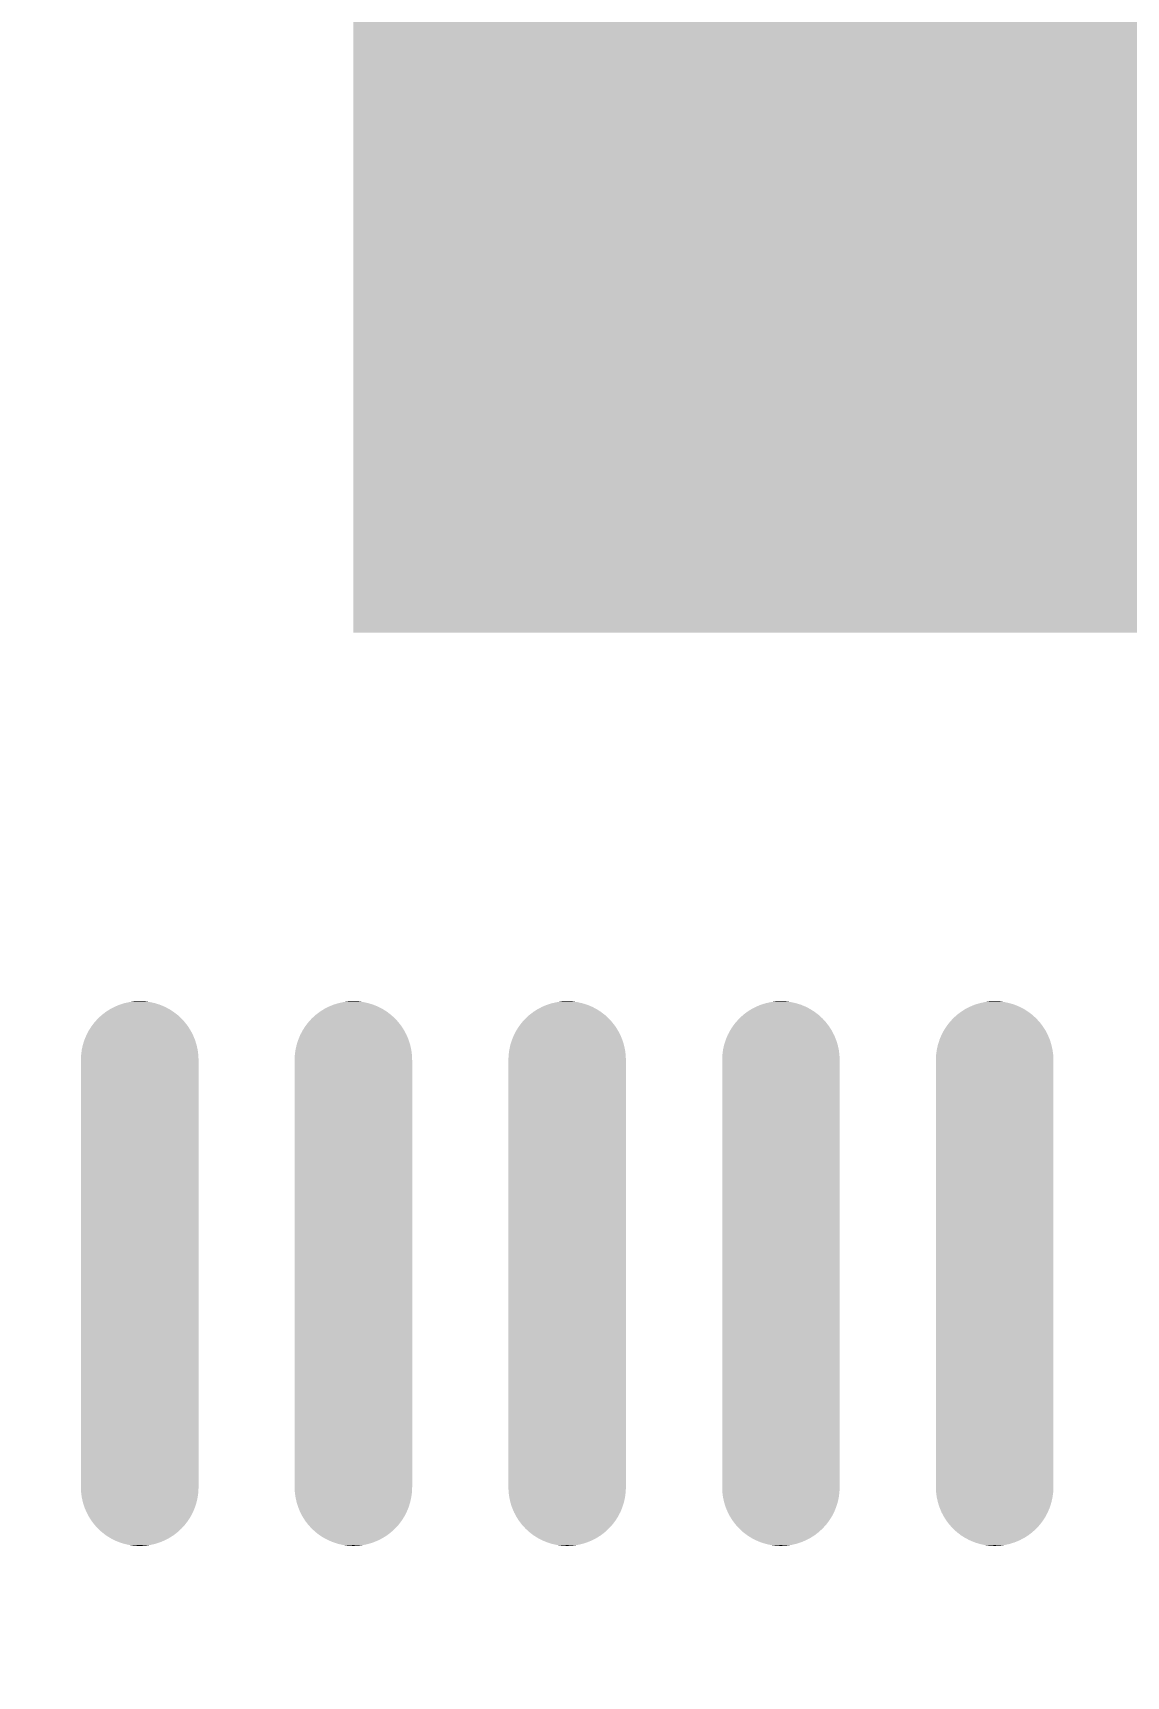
# Model space of a CAD drawing. Header units: millimetres. Extents: x 167 to 548, y -50 to 246.
# Drawn here: x 431.34 to 433.387, y 165.927 to 169.004 of the extents above; entities that cross this region are included whole.
import ezdxf

# ---------------------------------------------------------------- set-up
doc = ezdxf.new("R2010")
doc.units = ezdxf.units.MM
doc.layers.add('DIM', color=4, linetype='Continuous')
doc.dimstyles.new('ISO-25$0', dxfattribs={"dimtxt": 2.5, "dimasz": 1.2, "dimexe": 0.3, "dimexo": 0.1, "dimgap": 0.2, "dimtad": 1, "dimzin": 1, "dimdsep": 46, "dimtxsty": 'Standard', "dimcen": 0.5, "dimadec": 0, "dimazin": 0, "dimtp": 1.2, "dimtm": 1.2, "dimtfac": 1, "dimtmove": 0, "dimatfit": 3, "dimfxl": 0, "dimtolj": 1, "dimarcsym": 0})

# ---------------------------------------------------------------- blocks, each defined once
blk = doc.blocks.new('*D9')
at = {"layer": 'DEFPOINTS', "color": 0}
for p in [(475.4281, 189.245), (423.9581, 158.3138), (475.4281, 158.3138)]:
    blk.add_point(p, dxfattribs=at)
at = {"layer": 'DIM', "color": 0, "lineweight": -2}
for p, q in [((423.9581, 158.4138), (423.9581, 189.545)), ((475.4281, 158.4138), (475.4281, 189.545)), ((425.1581, 189.245), (474.2281, 189.245))]:
    blk.add_line(p, q, dxfattribs=at)
at = {"layer": 'DIM', "color": 0}
for points in [[(425.1581, 189.445), (425.1581, 189.045), (423.9581, 189.245)], [(474.2281, 189.445), (474.2281, 189.045), (475.4281, 189.245)]]:
    blk.add_solid(points, dxfattribs=at)
at = {"layer": 'DIM', "color": 0, "insert": (449.6931, 190.695), "char_height": 2.5, "attachment_point": 5}
blk.add_mtext('\\A1;51.47', dxfattribs=at)

msp = doc.modelspace()

# ---------------------------------------------------------------- linework, layer by layer
for points in [[(431.9403, 167.8811), (431.9403, 171.4811), (435.5404, 167.8811), (435.5404, 171.4811)], [(435.5404, 167.881), (431.9403, 167.8811), (435.5404, 167.881), (435.5404, 167.8811)], [(431.4772, 167.1711), (431.4853, 167.1763), (431.6035, 167.1711), (431.5954, 167.1763)], [(431.4853, 167.1763), (431.4938, 167.1807), (431.5954, 167.1763), (431.5869, 167.1807)], [(431.4938, 167.1807), (431.5027, 167.1844), (431.5869, 167.1807), (431.578, 167.1844)], [(431.5027, 167.1844), (431.5119, 167.1873), (431.578, 167.1844), (431.5689, 167.1873)], [(431.5119, 167.1873), (431.5213, 167.1893), (431.5689, 167.1873), (431.5595, 167.1893)], [(431.5213, 167.1893), (431.5308, 167.1906), (431.5595, 167.1893), (431.55, 167.1906)], [(431.5308, 167.1906), (431.5404, 167.191), (431.55, 167.1906), (431.5404, 167.191)], [(431.8772, 167.171), (431.8853, 167.1762), (432.0034, 167.171), (431.9953, 167.1762)], [(431.8853, 167.1762), (431.8938, 167.1806), (431.9953, 167.1762), (431.9868, 167.1806)], [(431.8938, 167.1806), (431.9027, 167.1843), (431.9868, 167.1806), (431.9779, 167.1843)], [(431.9027, 167.1843), (431.9118, 167.1871), (431.9779, 167.1843), (431.9688, 167.1871)], [(431.9118, 167.1871), (431.9212, 167.1892), (431.9688, 167.1871), (431.9594, 167.1892)], [(431.9212, 167.1892), (431.9307, 167.1905), (431.9594, 167.1892), (431.9499, 167.1905)], [(431.9307, 167.1905), (431.9403, 167.1909), (431.9499, 167.1905), (431.9403, 167.1909)], [(432.2773, 167.171), (432.2854, 167.1762), (432.4035, 167.171), (432.3954, 167.1762)], [(432.2854, 167.1762), (432.2939, 167.1806), (432.3954, 167.1762), (432.3869, 167.1806)], [(432.2939, 167.1806), (432.3028, 167.1843), (432.3869, 167.1806), (432.378, 167.1843)], [(432.3028, 167.1843), (432.3119, 167.1871), (432.378, 167.1843), (432.3688, 167.1871)], [(432.3119, 167.1871), (432.3213, 167.1892), (432.3688, 167.1871), (432.3595, 167.1892)], [(432.3213, 167.1892), (432.3308, 167.1905), (432.3595, 167.1892), (432.35, 167.1905)], [(432.3308, 167.1905), (432.3404, 167.1909), (432.35, 167.1905), (432.3404, 167.1909)], [(432.6774, 167.171), (432.6854, 167.1762), (432.8035, 167.171), (432.7954, 167.1762)], [(432.6854, 167.1762), (432.694, 167.1806), (432.7954, 167.1762), (432.7869, 167.1806)], [(432.694, 167.1806), (432.7028, 167.1843), (432.7869, 167.1806), (432.7781, 167.1843)], [(432.7028, 167.1843), (432.712, 167.1871), (432.7781, 167.1843), (432.7689, 167.1871)], [(432.712, 167.1871), (432.7213, 167.1892), (432.7689, 167.1871), (432.7595, 167.1892)], [(432.7213, 167.1892), (432.7309, 167.1905), (432.7595, 167.1892), (432.75, 167.1905)], [(432.7309, 167.1905), (432.7404, 167.1909), (432.75, 167.1905), (432.7404, 167.1909)], [(433.0774, 167.171), (433.0855, 167.1762), (433.2036, 167.171), (433.1955, 167.1762)], [(433.0855, 167.1762), (433.094, 167.1806), (433.1955, 167.1762), (433.187, 167.1806)], [(433.094, 167.1806), (433.1029, 167.1843), (433.187, 167.1806), (433.1781, 167.1843)], [(433.1029, 167.1843), (433.112, 167.1871), (433.1781, 167.1843), (433.169, 167.1871)], [(433.112, 167.1871), (433.1214, 167.1892), (433.169, 167.1871), (433.1596, 167.1892)], [(433.1214, 167.1892), (433.1309, 167.1905), (433.1596, 167.1892), (433.1501, 167.1905)], [(433.1309, 167.1905), (433.1405, 167.1909), (433.1501, 167.1905), (433.1405, 167.1909)], [(431.445, 167.136), (431.4502, 167.1441), (431.6357, 167.136), (431.6306, 167.1441)], [(431.4502, 167.1441), (431.456, 167.1517), (431.6306, 167.1441), (431.6247, 167.1517)], [(431.456, 167.1517), (431.4625, 167.1588), (431.6247, 167.1517), (431.6182, 167.1588)], [(431.456, 167.1517), (431.456, 167.1517), (431.6247, 167.1517)], [(431.4625, 167.1588), (431.4696, 167.1653), (431.6182, 167.1588), (431.6112, 167.1653)], [(431.4696, 167.1653), (431.4772, 167.1711), (431.6112, 167.1653), (431.6035, 167.1711)], [(431.8451, 167.1359), (431.8502, 167.144), (432.0356, 167.1359), (432.0304, 167.144)], [(431.8502, 167.144), (431.8561, 167.1516), (432.0304, 167.144), (432.0246, 167.1516)], [(431.8502, 167.144), (431.8502, 167.144), (432.0304, 167.144)], [(431.8561, 167.1516), (431.8625, 167.1587), (432.0246, 167.1516), (432.0181, 167.1587)], [(431.8625, 167.1587), (431.8696, 167.1652), (432.0181, 167.1587), (432.011, 167.1652)], [(431.8696, 167.1652), (431.8772, 167.171), (432.011, 167.1652), (432.0034, 167.171)], [(432.2451, 167.1359), (432.2503, 167.144), (432.4356, 167.1359), (432.4305, 167.144)], [(432.2503, 167.144), (432.2561, 167.1516), (432.4305, 167.144), (432.4246, 167.1516)], [(432.2503, 167.144), (432.2503, 167.144), (432.4305, 167.144)], [(432.2561, 167.1516), (432.2626, 167.1587), (432.4246, 167.1516), (432.4181, 167.1587)], [(432.2626, 167.1587), (432.2697, 167.1652), (432.4181, 167.1587), (432.4111, 167.1652)], [(432.2697, 167.1652), (432.2773, 167.171), (432.4111, 167.1652), (432.4035, 167.171)], [(432.6452, 167.1359), (432.6503, 167.144), (432.8357, 167.1359), (432.8305, 167.144)], [(432.6503, 167.144), (432.6562, 167.1516), (432.8305, 167.144), (432.8247, 167.1516)], [(432.6503, 167.144), (432.6503, 167.144), (432.8305, 167.144)], [(432.6562, 167.1516), (432.6627, 167.1587), (432.8247, 167.1516), (432.8182, 167.1587)], [(432.6627, 167.1587), (432.6697, 167.1652), (432.8182, 167.1587), (432.8111, 167.1652)], [(432.6697, 167.1652), (432.6774, 167.171), (432.8111, 167.1652), (432.8035, 167.171)], [(433.0453, 167.1359), (433.0504, 167.144), (433.2358, 167.1359), (433.2306, 167.144)], [(433.0504, 167.144), (433.0563, 167.1516), (433.2306, 167.144), (433.2248, 167.1516)], [(433.0504, 167.144), (433.0504, 167.144), (433.2306, 167.144)], [(433.0563, 167.1516), (433.0627, 167.1587), (433.2248, 167.1516), (433.2183, 167.1587)], [(433.0627, 167.1587), (433.0698, 167.1652), (433.2183, 167.1587), (433.2112, 167.1652)], [(433.0698, 167.1652), (433.0774, 167.171), (433.2112, 167.1652), (433.2036, 167.171)], [(431.434, 167.1094), (431.4369, 167.1186), (431.6467, 167.1094), (431.6438, 167.1186)], [(431.4369, 167.1186), (431.4406, 167.1274), (431.6438, 167.1186), (431.6402, 167.1274)], [(431.4406, 167.1274), (431.445, 167.136), (431.6402, 167.1274), (431.6357, 167.136)], [(431.8341, 167.1094), (431.837, 167.1185), (432.0465, 167.1094), (432.0437, 167.1185)], [(431.837, 167.1185), (431.8406, 167.1274), (432.0437, 167.1185), (432.04, 167.1274)], [(431.8406, 167.1274), (431.8451, 167.1359), (432.04, 167.1274), (432.0356, 167.1359)], [(432.2341, 167.1094), (432.237, 167.1185), (432.4466, 167.1094), (432.4437, 167.1185)], [(432.237, 167.1185), (432.2407, 167.1274), (432.4437, 167.1185), (432.4401, 167.1274)], [(432.2407, 167.1274), (432.2451, 167.1359), (432.4401, 167.1274), (432.4356, 167.1359)], [(432.6342, 167.1094), (432.6371, 167.1185), (432.8467, 167.1094), (432.8438, 167.1185)], [(432.6371, 167.1185), (432.6408, 167.1274), (432.8438, 167.1185), (432.8401, 167.1274)], [(432.6408, 167.1274), (432.6452, 167.1359), (432.8401, 167.1274), (432.8357, 167.1359)], [(433.0343, 167.1094), (433.0372, 167.1185), (433.2467, 167.1094), (433.2439, 167.1185)], [(433.0372, 167.1185), (433.0408, 167.1274), (433.2439, 167.1185), (433.2402, 167.1274)], [(433.0408, 167.1274), (433.0453, 167.1359), (433.2402, 167.1274), (433.2358, 167.1359)], [(431.4303, 167.0809), (431.4307, 167.0905), (431.6505, 167.0809), (431.6501, 167.0905)], [(431.4307, 167.0905), (431.4319, 167.1), (431.6501, 167.0905), (431.6488, 167.1)], [(431.4319, 167.1), (431.434, 167.1094), (431.6488, 167.1), (431.6467, 167.1094)], [(431.8303, 167.0809), (431.8307, 167.0905), (432.0503, 167.0809), (432.0499, 167.0905)], [(431.8307, 167.0905), (431.832, 167.1), (432.0499, 167.0905), (432.0486, 167.1)], [(431.832, 167.1), (431.8341, 167.1094), (432.0486, 167.1), (432.0466, 167.1094)], [(431.8341, 167.1094), (431.8341, 167.1094), (432.0466, 167.1094), (432.0465, 167.1094)], [(432.2304, 167.0809), (432.2308, 167.0905), (432.4504, 167.0809), (432.4499, 167.0905)], [(432.2308, 167.0905), (432.2321, 167.1), (432.4499, 167.0905), (432.4487, 167.1)], [(432.2321, 167.1), (432.2341, 167.1094), (432.4487, 167.1), (432.4466, 167.1094)], [(432.6305, 167.0809), (432.6309, 167.0905), (432.8504, 167.0809), (432.85, 167.0905)], [(432.6309, 167.0905), (432.6321, 167.1), (432.85, 167.0905), (432.8488, 167.1)], [(432.6321, 167.1), (432.6342, 167.1094), (432.8488, 167.1), (432.8467, 167.1094)], [(433.0305, 167.0809), (433.0309, 167.0905), (433.2505, 167.0809), (433.2501, 167.0905)], [(433.0309, 167.0905), (433.0322, 167.1), (433.2501, 167.0905), (433.2488, 167.1)], [(433.0322, 167.1), (433.0343, 167.1094), (433.2488, 167.1), (433.2467, 167.1094)], [(431.4303, 166.281), (431.4303, 167.0809), (431.6505, 166.281), (431.6505, 167.0809)], [(431.8303, 166.281), (431.8303, 167.0809), (432.0503, 166.281), (432.0503, 167.0809)], [(432.2304, 166.281), (432.2304, 167.0809), (432.4504, 166.281), (432.4504, 167.0809)], [(432.6305, 166.281), (432.6305, 167.0809), (432.8504, 166.281), (432.8504, 167.0809)], [(433.0305, 166.281), (433.0305, 167.0809), (433.2505, 166.281), (433.2505, 167.0809)], [(431.4307, 166.2714), (431.4303, 166.281), (431.6501, 166.2714), (431.6505, 166.281)], [(431.4319, 166.2619), (431.4307, 166.2714), (431.6488, 166.2619), (431.6501, 166.2714)], [(431.434, 166.2525), (431.4319, 166.2619), (431.6467, 166.2525), (431.6488, 166.2619)], [(431.4369, 166.2434), (431.434, 166.2525), (431.6438, 166.2434), (431.6467, 166.2525)], [(431.8307, 166.2714), (431.8303, 166.281), (432.0499, 166.2714), (432.0503, 166.281)], [(431.832, 166.2619), (431.8307, 166.2714), (432.0486, 166.2619), (432.0499, 166.2714)], [(431.8341, 166.2526), (431.832, 166.2619), (432.0465, 166.2526), (432.0486, 166.2619)], [(431.837, 166.2434), (431.8341, 166.2526), (432.0437, 166.2434), (432.0465, 166.2526)], [(432.2308, 166.2714), (432.2304, 166.281), (432.4499, 166.2714), (432.4504, 166.281)], [(432.2321, 166.2619), (432.2308, 166.2714), (432.4487, 166.2619), (432.4499, 166.2714)], [(432.2341, 166.2526), (432.2321, 166.2619), (432.4466, 166.2526), (432.4487, 166.2619)], [(432.237, 166.2434), (432.2341, 166.2526), (432.4437, 166.2434), (432.4466, 166.2526)], [(432.6309, 166.2714), (432.6305, 166.281), (432.85, 166.2714), (432.8504, 166.281)], [(432.6321, 166.2619), (432.6309, 166.2714), (432.8488, 166.2619), (432.85, 166.2714)], [(432.6342, 166.2526), (432.6321, 166.2619), (432.8467, 166.2526), (432.8488, 166.2619)], [(432.6371, 166.2434), (432.6342, 166.2526), (432.8438, 166.2434), (432.8467, 166.2526)], [(433.0309, 166.2714), (433.0305, 166.281), (433.2501, 166.2714), (433.2505, 166.281)], [(433.0322, 166.2619), (433.0309, 166.2714), (433.2488, 166.2619), (433.2501, 166.2714)], [(433.0343, 166.2526), (433.0322, 166.2619), (433.2467, 166.2526), (433.2488, 166.2619)], [(433.0372, 166.2434), (433.0343, 166.2526), (433.2439, 166.2434), (433.2467, 166.2526)], [(431.4406, 166.2345), (431.4369, 166.2434), (431.6402, 166.2345), (431.6438, 166.2434)], [(431.445, 166.226), (431.4406, 166.2345), (431.6357, 166.226), (431.6402, 166.2345)], [(431.4502, 166.2179), (431.445, 166.226), (431.6306, 166.2179), (431.6357, 166.226)], [(431.8406, 166.2345), (431.837, 166.2434), (432.04, 166.2345), (432.0437, 166.2434)], [(431.8451, 166.226), (431.8406, 166.2345), (432.0356, 166.226), (432.04, 166.2345)], [(431.8502, 166.2179), (431.8451, 166.226), (432.0304, 166.2179), (432.0356, 166.226)], [(432.2407, 166.2345), (432.237, 166.2434), (432.4401, 166.2345), (432.4437, 166.2434)], [(432.2451, 166.226), (432.2407, 166.2345), (432.4356, 166.226), (432.4401, 166.2345)], [(432.2503, 166.2179), (432.2451, 166.226), (432.4305, 166.2179), (432.4356, 166.226)], [(432.6408, 166.2345), (432.6371, 166.2434), (432.8401, 166.2345), (432.8438, 166.2434)], [(432.6452, 166.226), (432.6408, 166.2345), (432.8357, 166.226), (432.8401, 166.2345)], [(432.6503, 166.2179), (432.6452, 166.226), (432.8305, 166.2179), (432.8357, 166.226)], [(433.0408, 166.2345), (433.0372, 166.2434), (433.2402, 166.2345), (433.2439, 166.2434)], [(433.0453, 166.226), (433.0408, 166.2345), (433.2358, 166.226), (433.2402, 166.2345)], [(433.0504, 166.2179), (433.0453, 166.226), (433.2306, 166.2179), (433.2358, 166.226)], [(431.456, 166.2103), (431.4502, 166.2179), (431.6247, 166.2103), (431.6306, 166.2179)], [(431.4625, 166.2032), (431.456, 166.2103), (431.6182, 166.2032), (431.6247, 166.2103)], [(431.4696, 166.1967), (431.4625, 166.2032), (431.6112, 166.1967), (431.6182, 166.2032)], [(431.4772, 166.1908), (431.4696, 166.1967), (431.6035, 166.1908), (431.6112, 166.1967)], [(431.4853, 166.1857), (431.4772, 166.1908), (431.5954, 166.1857), (431.6035, 166.1908)], [(431.8561, 166.2103), (431.8502, 166.2179), (432.0246, 166.2103), (432.0304, 166.2179)], [(431.8625, 166.2033), (431.8561, 166.2103), (432.0181, 166.2033), (432.0246, 166.2103)], [(431.8696, 166.1968), (431.8625, 166.2033), (432.011, 166.1968), (432.0181, 166.2033)], [(431.8772, 166.1909), (431.8696, 166.1968), (432.0034, 166.1909), (432.011, 166.1968)], [(431.8853, 166.1858), (431.8772, 166.1909), (431.9953, 166.1858), (432.0034, 166.1909)], [(432.2561, 166.2103), (432.2503, 166.2179), (432.4246, 166.2103), (432.4305, 166.2179)], [(432.2626, 166.2033), (432.2561, 166.2103), (432.4181, 166.2033), (432.4246, 166.2103)], [(432.2697, 166.1968), (432.2626, 166.2033), (432.4111, 166.1968), (432.4181, 166.2033)], [(432.2773, 166.1909), (432.2697, 166.1968), (432.4035, 166.1909), (432.4111, 166.1968)], [(432.2854, 166.1858), (432.2773, 166.1909), (432.3954, 166.1858), (432.4035, 166.1909)], [(432.6562, 166.2103), (432.6503, 166.2179), (432.8247, 166.2103), (432.8305, 166.2179)], [(432.6627, 166.2033), (432.6562, 166.2103), (432.8182, 166.2033), (432.8247, 166.2103)], [(432.6697, 166.1968), (432.6627, 166.2033), (432.8111, 166.1968), (432.8182, 166.2033)], [(432.6774, 166.1909), (432.6697, 166.1968), (432.8035, 166.1909), (432.8111, 166.1968)], [(432.6854, 166.1858), (432.6774, 166.1909), (432.7954, 166.1858), (432.8035, 166.1909)], [(433.0563, 166.2103), (433.0504, 166.2179), (433.2248, 166.2103), (433.2306, 166.2179)], [(433.0627, 166.2033), (433.0563, 166.2103), (433.2183, 166.2033), (433.2248, 166.2103)], [(433.0698, 166.1968), (433.0627, 166.2033), (433.2112, 166.1968), (433.2183, 166.2033)], [(433.0774, 166.1909), (433.0698, 166.1968), (433.2036, 166.1909), (433.2112, 166.1968)], [(433.0855, 166.1858), (433.0774, 166.1909), (433.1955, 166.1858), (433.2036, 166.1909)], [(431.4938, 166.1812), (431.4853, 166.1857), (431.5869, 166.1812), (431.5954, 166.1857)], [(431.5027, 166.1776), (431.4938, 166.1812), (431.578, 166.1776), (431.5869, 166.1812)], [(431.5119, 166.1747), (431.5027, 166.1776), (431.5689, 166.1747), (431.578, 166.1776)], [(431.5213, 166.1726), (431.5119, 166.1747), (431.5595, 166.1726), (431.5689, 166.1747)], [(431.5308, 166.1713), (431.5213, 166.1726), (431.55, 166.1713), (431.5595, 166.1726)], [(431.5404, 166.1709), (431.5308, 166.1713), (431.5404, 166.1709), (431.55, 166.1713)], [(431.8938, 166.1814), (431.8853, 166.1858), (431.9868, 166.1814), (431.9953, 166.1858)], [(431.9027, 166.1777), (431.8938, 166.1814), (431.9779, 166.1777), (431.9868, 166.1814)], [(431.9118, 166.1748), (431.9027, 166.1777), (431.9688, 166.1748), (431.9779, 166.1777)], [(431.9212, 166.1727), (431.9118, 166.1748), (431.9594, 166.1727), (431.9688, 166.1748)], [(431.9307, 166.1715), (431.9212, 166.1727), (431.9499, 166.1715), (431.9594, 166.1727)], [(431.9403, 166.171), (431.9307, 166.1715), (431.9403, 166.171), (431.9499, 166.1715)], [(432.2939, 166.1814), (432.2854, 166.1858), (432.3869, 166.1814), (432.3954, 166.1858)], [(432.3028, 166.1777), (432.2939, 166.1814), (432.378, 166.1777), (432.3869, 166.1814)], [(432.3119, 166.1748), (432.3028, 166.1777), (432.3688, 166.1748), (432.378, 166.1777)], [(432.3213, 166.1727), (432.3119, 166.1748), (432.3595, 166.1727), (432.3688, 166.1748)], [(432.3308, 166.1715), (432.3213, 166.1727), (432.35, 166.1715), (432.3595, 166.1727)], [(432.3404, 166.171), (432.3308, 166.1715), (432.3404, 166.171), (432.35, 166.1715)], [(432.694, 166.1814), (432.6854, 166.1858), (432.7869, 166.1814), (432.7954, 166.1858)], [(432.7028, 166.1777), (432.694, 166.1814), (432.7781, 166.1777), (432.7869, 166.1814)], [(432.712, 166.1748), (432.7028, 166.1777), (432.7689, 166.1748), (432.7781, 166.1777)], [(432.7213, 166.1727), (432.712, 166.1748), (432.7595, 166.1727), (432.7689, 166.1748)], [(432.7309, 166.1715), (432.7213, 166.1727), (432.75, 166.1715), (432.7595, 166.1727)], [(432.7404, 166.171), (432.7309, 166.1715), (432.7404, 166.171), (432.75, 166.1715)], [(433.094, 166.1814), (433.0855, 166.1858), (433.187, 166.1814), (433.1955, 166.1858)], [(433.1029, 166.1777), (433.094, 166.1814), (433.1781, 166.1777), (433.187, 166.1814)], [(433.112, 166.1748), (433.1029, 166.1777), (433.169, 166.1748), (433.1781, 166.1777)], [(433.1214, 166.1727), (433.112, 166.1748), (433.1596, 166.1727), (433.169, 166.1748)], [(433.1309, 166.1715), (433.1214, 166.1727), (433.1501, 166.1715), (433.1596, 166.1727)], [(433.1405, 166.171), (433.1309, 166.1715), (433.1405, 166.171), (433.1501, 166.1715)]]:
    msp.add_solid(points)

# ---------------------------------------------------------------- dimensions: what is measured, and where the dimension line sits
at = {"layer": 'DIM'}
dim = msp.add_linear_dim(base=(475.4281, 189.245), p1=(423.9581, 158.3138), p2=(475.4281, 158.3138), dimstyle='ISO-25$0', dxfattribs=at)
dim.commit()
dim.dimension.update_dxf_attribs({"geometry": '*D9', "text_midpoint": (449.6931, 190.695)})

doc.saveas('drawing.dxf')
